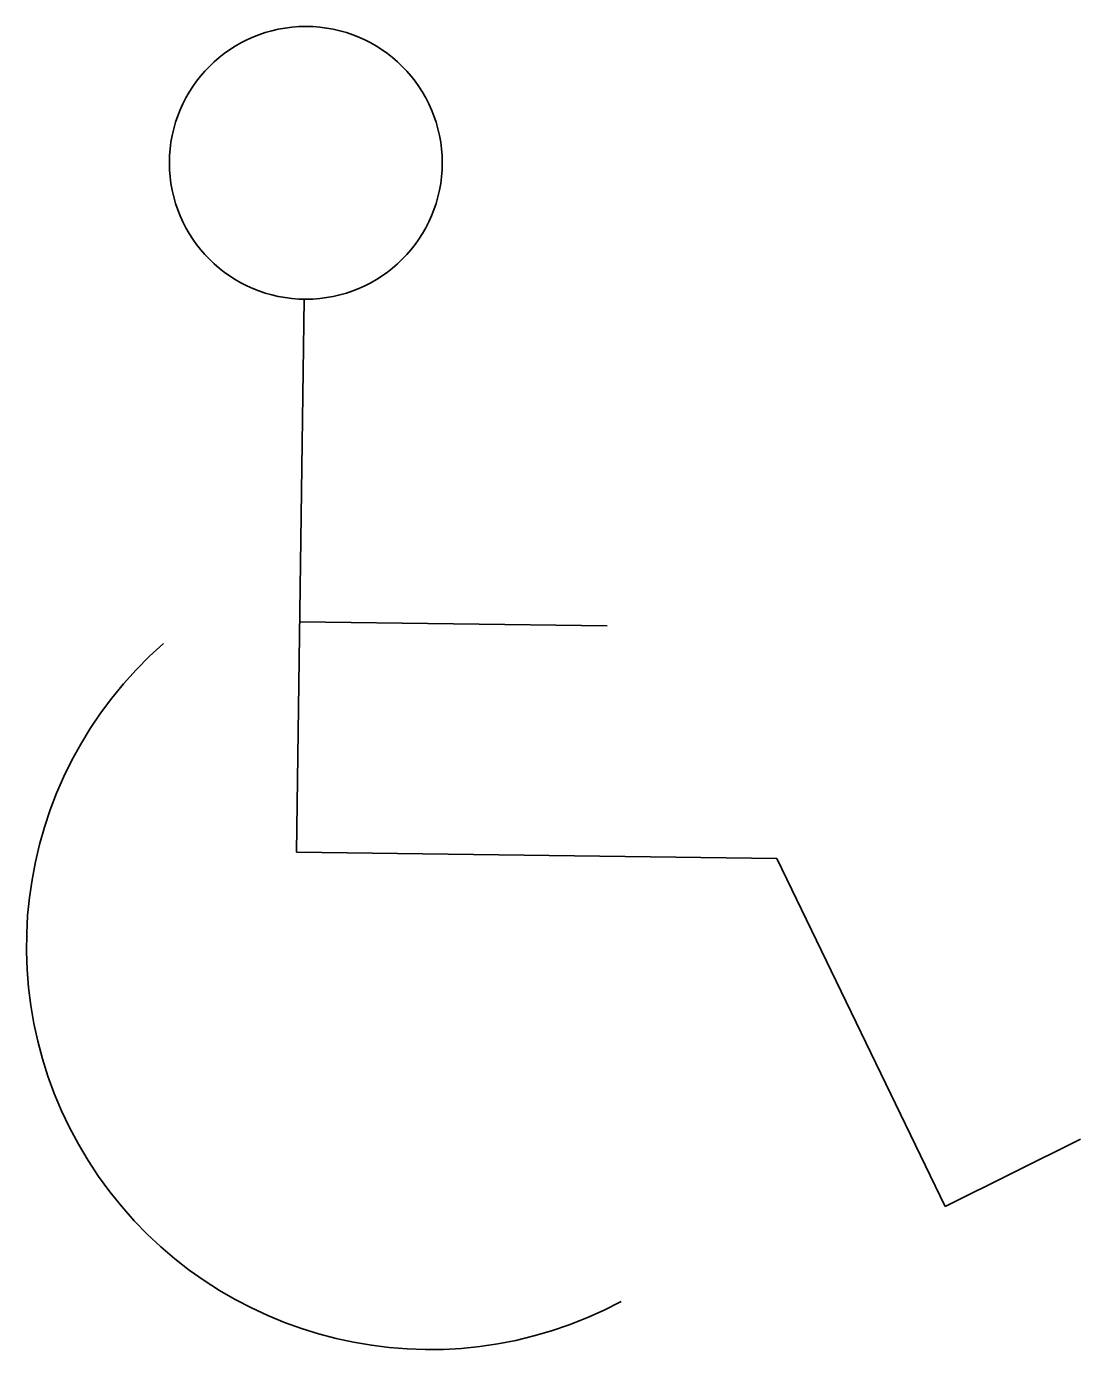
# Model space of a CAD drawing. Header units: feet. Extents: x -0.97 to 2.81, y -1.78 to 2.96.
import ezdxf

# ---------------------------------------------------------------- set-up
doc = ezdxf.new("R2010")
doc.units = ezdxf.units.FT
doc.header["$MEASUREMENT"] = 0
doc.layers.get('0').update_dxf_attribs({"lineweight": 35})

msp = doc.modelspace()

# ---------------------------------------------------------------- linework, layer by layer
for p, q in [((0.0264, 1.9845, 12.818), (0, 0, 12.818)), ((0.011, 0.8269, 12.818), (1.1135, 0.8122, 12.818)), ((0, 0, 12.818), (1.7226, -0.0229, 12.818)), ((1.7226, -0.0229, 12.818), (2.3263, -1.2715, 12.818)), ((2.3263, -1.2715, 12.818), (2.8119, -1.0298, 12.818))]:
    msp.add_line(p, q)
msp.add_circle((0.0329, 2.4739, 12.818), 0.4894)
msp.add_arc((0.4779, -0.3372, 12.818), 1.4471, 131.3127, 298.2923)

doc.saveas('drawing.dxf')
